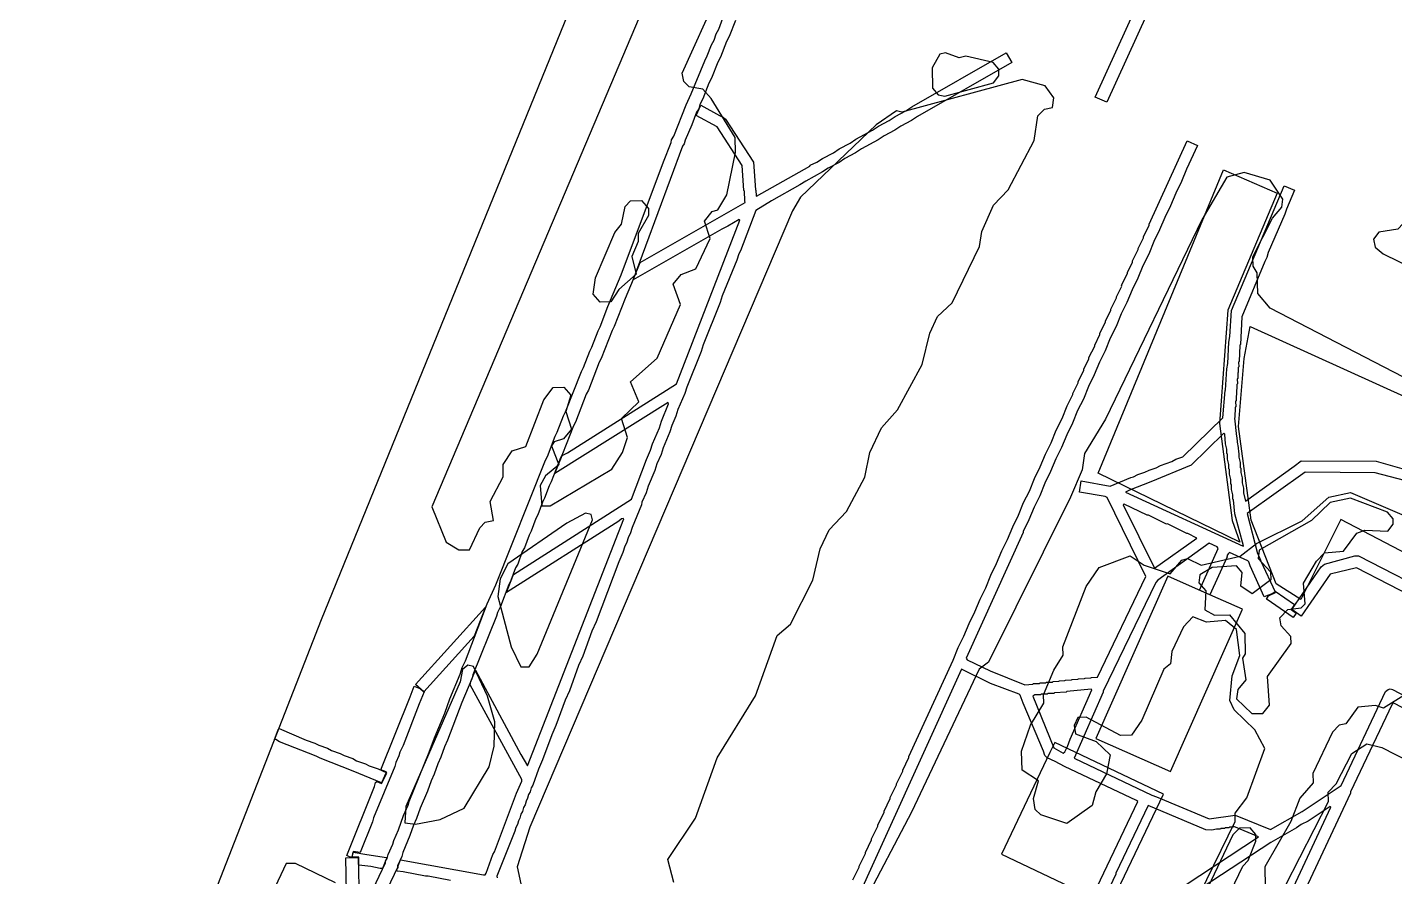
# Model space of a CAD drawing. Extents: x 1764 to 2708, y -3060 to -2272.
# Drawn here: x 1764.4 to 2016, y -2626.4 to -2470.2 of the extents above; entities that cross this region are included whole.
import ezdxf

# ---------------------------------------------------------------- set-up
doc = ezdxf.new("R2010")
doc.units = 0
for name, color, linetype in [('DOR_DOROZHKA', 40, 'CONTINUOUS'), ('DOR_LESTNICA', 6, 'CONTINUOUS'), ('DOR_TROTUAR', 8, 'CONTINUOUS'), ('GRANICA_UCHASTKA', 7, 'CONTINUOUS'), ('PL_DETSKAYA', 1, 'CONTINUOUS'), ('PL_SPORT', 5, 'CONTINUOUS'), ('ZEL_LES_DREVESNYE', 94, 'CONTINUOUS'), ('ZEL_SPUTNIK_DOP', 40, 'CONTINUOUS'), ('ZEL_YANDEX_SHEMA', 92, 'CONTINUOUS')]:
    doc.layers.add(name, color=color, linetype=linetype)

msp = doc.modelspace()

# ---------------------------------------------------------------- linework, layer by layer
at = {"layer": 'DOR_DOROZHKA'}
for points in [[(1842.2784, -2627.1228), (1838.1584, -2626.3108), (1837.6584, -2626.3218), (1833.5394, -2625.5098), (1832.5364, -2625.4318), (1832.3324, -2625.2359), (1832.6214, -2624.7299), (1832.6154, -2624.4299), (1833.0914, -2623.3189), (1848.3594, -2626.0908), (1848.6594, -2626.0838), (1848.8524, -2625.7798), (1850.0794, -2622.3518), (1850.3684, -2621.8448), (1854.4374, -2611.0519), (1855.3904, -2608.8299), (1855.3834, -2608.5299), (1845.9034, -2591.1259), (1845.9904, -2590.5229), (1846.8444, -2588.4039), (1855.1844, -2603.9319), (1856.4294, -2606.0059), (1874.1584, -2560.5989), (1874.0564, -2560.5019), (1873.7584, -2560.6079), (1873.2674, -2561.0189), (1852.5404, -2574.1729), (1853.8694, -2570.8429), (1875.5804, -2556.9669), (1878.3254, -2549.7039), (1879.0884, -2547.9859), (1879.4624, -2546.7779), (1880.7004, -2543.8489), (1881.0744, -2542.6409), (1882.4054, -2539.4099), (1882.3004, -2539.2119), (1861.4724, -2552.2689), (1862.8004, -2548.9389), (1863.7904, -2548.4169), (1883.8274, -2535.7779), (1895.4823, -2505.6099), (1895.3793, -2505.5119), (1893.3053, -2506.7579), (1892.2163, -2507.2819), (1875.9103, -2516.6389), (1877.1413, -2513.4099), (1896.5133, -2502.3859), (1896.4063, -2502.0879), (1896.3673, -2500.2879), (1896.2653, -2500.1909), (1895.9663, -2495.5949), (1891.3103, -2488.4909), (1887.4623, -2486.3729), (1888.3213, -2484.4539), (1891.7643, -2486.3809), (1892.4713, -2486.6649), (1892.8803, -2487.0569), (1898.0533, -2494.9489), (1898.3633, -2500.0449), (1898.4653, -2500.1429), (1898.4873, -2501.1429), (1898.5893, -2501.2409), (1908.3753, -2495.7269), (1908.4713, -2495.5249), (1909.6603, -2494.9989), (1910.7453, -2494.2749), (1912.7233, -2493.2309), (1913.8083, -2492.5079), (1915.7873, -2491.4639), (1916.8723, -2490.7409), (1919.9373, -2489.0739), (1921.0223, -2488.3499), (1923.0013, -2487.3059), (1924.0863, -2486.5829), (1926.0643, -2485.5389), (1927.1493, -2484.8159), (1944.5433, -2474.8349), (1945.5823, -2476.6129), (1928.1883, -2486.5939), (1927.1033, -2487.3179), (1925.1253, -2488.3609), (1924.0403, -2489.0849), (1922.0613, -2490.1279), (1920.9763, -2490.8519), (1917.9113, -2492.5189), (1916.8263, -2493.2429), (1914.8473, -2494.2859), (1913.7623, -2495.0099), (1911.7843, -2496.0529), (1910.6993, -2496.7769), (1907.6333, -2498.4439), (1906.5483, -2499.1679), (1901.3093, -2502.0829), (1898.4453, -2503.8449), (1895.6053, -2511.3109), (1895.3163, -2511.8169), (1894.9423, -2513.0259), (1892.2823, -2519.5869), (1891.9083, -2520.7949), (1888.7743, -2528.5669), (1888.4003, -2529.7759), (1885.7404, -2536.3369), (1885.3664, -2537.5449), (1884.1294, -2540.4739), (1883.7554, -2541.6819), (1882.9914, -2543.3999), (1882.6174, -2544.6079), (1881.3804, -2547.5369), (1881.0064, -2548.7449), (1880.2424, -2550.4629), (1879.8684, -2551.6709), (1878.6314, -2554.5999), (1878.2574, -2555.8079), (1877.4934, -2557.5259), (1877.4044, -2558.0279), (1875.6934, -2562.1669), (1875.3194, -2563.3759), (1875.0294, -2563.8819), (1874.6554, -2565.0909), (1874.3664, -2565.5979), (1873.9924, -2566.8059), (1873.2294, -2568.5239), (1869.0644, -2579.5189), (1868.3014, -2581.2369), (1866.6004, -2585.8759), (1865.8374, -2587.5929), (1864.1364, -2592.2319), (1863.3734, -2593.9499), (1861.6724, -2598.5889), (1860.9094, -2600.3059), (1859.2084, -2604.9449), (1858.4454, -2606.6629), (1857.4074, -2609.5869), (1857.1184, -2610.0928), (1856.9334, -2610.7978), (1856.6444, -2611.3038), (1856.4594, -2612.0078), (1856.1704, -2612.5148), (1855.9854, -2613.2188), (1855.6964, -2613.7258), (1855.5114, -2614.4298), (1855.2224, -2614.9368), (1855.0374, -2615.6408), (1854.7484, -2616.1478), (1854.5634, -2616.8518), (1854.2734, -2617.3578), (1854.0894, -2618.0628), (1850.7664, -2626.3388), (1850.8724, -2626.6368)], [(1916.3144, -2627.0238), (1917.4654, -2624.6978), (1917.4614, -2624.4978), (1918.6114, -2622.1718), (1918.6074, -2621.9718), (1919.7574, -2619.6458), (1919.7534, -2619.4458), (1920.9034, -2617.1188), (1920.8994, -2616.9188), (1922.0494, -2614.5928), (1922.0454, -2614.3928), (1923.1954, -2612.0668), (1923.1914, -2611.8668), (1924.3414, -2609.5408), (1924.3374, -2609.3408), (1925.4874, -2607.0148), (1925.4834, -2606.8148), (1926.6334, -2604.4888), (1926.6294, -2604.2888), (1934.7514, -2586.6038), (1935.7024, -2584.2828), (1936.7564, -2582.1588), (1937.7074, -2579.8368), (1938.7613, -2577.7128), (1939.7123, -2575.3918), (1940.7663, -2573.2678), (1941.7173, -2570.9458), (1942.7713, -2568.8218), (1943.7223, -2566.4998), (1944.7763, -2564.3758), (1945.7273, -2562.0548), (1946.7813, -2559.9308), (1947.7323, -2557.6088), (1948.7873, -2555.4848), (1949.7373, -2553.1628), (1950.7923, -2551.0398), (1951.7423, -2548.7178), (1952.7973, -2546.5938), (1953.7473, -2544.2718), (1954.8023, -2542.1478), (1955.7523, -2539.8268), (1956.8073, -2537.7028), (1956.8023, -2537.5028), (1957.7613, -2535.5808), (1957.7573, -2535.3808), (1958.8123, -2533.2568), (1958.8073, -2533.0568), (1959.7663, -2531.1348), (1959.7623, -2530.9348), (1960.8173, -2528.8108), (1960.8123, -2528.6108), (1961.7713, -2526.6898), (1961.7673, -2526.4898), (1962.8223, -2524.3658), (1962.8173, -2524.1658), (1963.7763, -2522.2438), (1963.7723, -2522.0438), (1964.8273, -2519.9198), (1964.8233, -2519.7198), (1965.7823, -2517.7978), (1965.7773, -2517.5978), (1966.8323, -2515.4748), (1966.8283, -2515.2748), (1967.7873, -2513.3528), (1967.7823, -2513.1528), (1968.8373, -2511.0288), (1968.8333, -2510.8288), (1969.7923, -2508.9068), (1969.7873, -2508.7068), (1970.8423, -2506.5828), (1970.8383, -2506.3828), (1977.8103, -2491.0248), (1979.7293, -2491.8838), (1977.7223, -2496.2288), (1976.7723, -2498.5508), (1975.7173, -2500.6748), (1974.7673, -2502.9968), (1973.7123, -2505.1208), (1972.7623, -2507.4418), (1971.7073, -2509.5658), (1970.7563, -2511.8878), (1969.7023, -2514.0118), (1968.7513, -2516.3338), (1967.6973, -2518.4568), (1966.7463, -2520.7788), (1965.6923, -2522.9028), (1964.7413, -2525.2248), (1963.6873, -2527.3488), (1962.7363, -2529.6698), (1961.6823, -2531.7938), (1960.7313, -2534.1158), (1959.6773, -2536.2398), (1958.7263, -2538.5618), (1957.6723, -2540.6858), (1956.7213, -2543.0068), (1955.6673, -2545.1308), (1954.7163, -2547.4528), (1953.6613, -2549.5768), (1952.7113, -2551.8988), (1951.6563, -2554.0218), (1950.7063, -2556.3438), (1949.6513, -2558.4678), (1948.7013, -2560.7898), (1947.6463, -2562.9138), (1947.6513, -2563.1138), (1937.1454, -2586.2528), (1937.3514, -2586.5478), (1941.5974, -2588.5578), (1947.9564, -2591.1218), (1949.4544, -2590.9888), (1949.5514, -2590.8868), (1950.6524, -2590.8628), (1950.7494, -2590.7608), (1951.8494, -2590.7368), (1951.9474, -2590.6348), (1953.0474, -2590.6108), (1953.1453, -2590.5088), (1954.2453, -2590.4858), (1954.3433, -2590.3828), (1955.3433, -2590.3618), (1955.4413, -2590.2598), (1956.5413, -2590.2358), (1956.6393, -2590.1338), (1957.7393, -2590.1098), (1957.8373, -2590.0078), (1958.9373, -2589.9838), (1959.0353, -2589.8818), (1960.1353, -2589.8578), (1960.2333, -2589.7558), (1961.3333, -2589.7318), (1970.2383, -2571.2298), (1963.1203, -2556.6758), (1962.7153, -2556.4848), (1957.9963, -2555.6858), (1958.3503, -2553.5778), (1963.6743, -2554.5628), (1967.4423, -2552.9808), (1967.9403, -2552.8698), (1968.7313, -2552.4528), (1970.0233, -2552.0248), (1970.8143, -2551.6068), (1972.1063, -2551.1788), (1972.8973, -2550.7618), (1974.9823, -2550.0168), (1975.7733, -2549.5988), (1977.0653, -2549.1708), (1984.4143, -2542.0088), (1984.8063, -2536.9978), (1984.9043, -2536.8948), (1985.1203, -2532.9888), (1985.2983, -2531.9838), (1985.5143, -2528.0778), (1985.6923, -2527.0728), (1985.9893, -2522.2638), (1995.6993, -2499.3428), (1997.6163, -2500.1018), (1996.0923, -2503.6368), (1995.8113, -2504.5428), (1992.7623, -2511.6128), (1992.4813, -2512.5188), (1992.0973, -2513.2278), (1987.9153, -2523.4228), (1987.6253, -2528.5318), (1987.5273, -2528.6348), (1987.3923, -2531.6388), (1987.2943, -2531.7408), (1987.3133, -2532.6408), (1987.2153, -2532.7428), (1987.2353, -2533.6428), (1987.1373, -2533.7458), (1987.1593, -2534.7458), (1987.0613, -2534.8478), (1987.0803, -2535.7478), (1986.9823, -2535.8498), (1987.0023, -2536.7498), (1986.9043, -2536.8518), (1986.9263, -2537.8518), (1986.8283, -2537.9538), (1986.8473, -2538.8548), (1986.7493, -2538.9568), (1986.7713, -2539.9568), (1986.6733, -2540.0588), (1986.6933, -2540.9588), (1986.5953, -2541.0608), (1986.6143, -2541.9608), (1986.5163, -2542.0628), (1986.8903, -2545.4568), (1986.9923, -2545.5548), (1987.0113, -2546.4548), (1987.2333, -2547.4508), (1987.2533, -2548.3508), (1987.3553, -2548.4488), (1987.3723, -2549.2488), (1987.5943, -2550.2438), (1987.6133, -2551.1438), (1987.7153, -2551.2418), (1987.7323, -2552.0418), (1987.9543, -2553.0378), (1987.9743, -2553.9378), (1988.1953, -2554.9338), (1988.2153, -2555.8338), (1988.5473, -2557.3268), (1997.5143, -2550.9298), (1998.7923, -2549.9018), (2012.6013, -2550.0038), (2018.6413, -2551.6748)], [(2077.4483, -2569.1138), (2012.4473, -2552.1088), (1999.5373, -2551.9868), (1988.8973, -2559.6208), (1990.7573, -2566.9848), (1991.1723, -2567.6758), (1991.3873, -2568.3718), (1994.0103, -2574.0178), (1993.6173, -2574.3268), (1992.0303, -2574.9608), (1989.4043, -2569.2148), (1989.1893, -2568.5188), (1988.9853, -2568.3238), (1985.6503, -2566.7948), (1985.3543, -2567.0008), (1985.1633, -2567.4058), (1985.1673, -2567.6058), (1982.0163, -2574.5778), (1980.0973, -2573.7188), (1983.5333, -2566.0398), (1983.3263, -2565.7448), (1981.9113, -2565.0748), (1972.4533, -2571.8828), (1972.0623, -2572.2908), (1962.3893, -2592.3108), (1962.3933, -2592.5108), (1957.0524, -2604.6318), (1971.3064, -2611.4278), (1972.2134, -2611.7088), (1981.9064, -2615.8008), (1986.6943, -2615.0978), (1993.1553, -2617.7588), (1998.9863, -2614.4318), (2006.1873, -2609.6738), (2014.3183, -2592.3888), (2014.8093, -2591.9778), (2015.2073, -2591.8698), (2015.6093, -2591.9608), (2045.7673, -2607.8178)], [(2026.8313, -2578.8118), (2009.0233, -2569.5918), (2004.1463, -2570.7978), (1998.8103, -2578.5168), (1997.0823, -2577.2538), (2002.5163, -2569.4318), (2003.1053, -2568.9188), (2008.6753, -2567.3978), (2009.3753, -2567.3828), (2024.6533, -2575.2568)], [(1956.8634, -2637.5538), (1968.7304, -2612.5838), (1968.5264, -2612.3888), (1955.2854, -2606.1708), (1953.5634, -2605.2078), (1952.0484, -2604.5398), (1951.6394, -2604.1488), (1951.4224, -2603.3528), (1947.6294, -2594.5308), (1947.0974, -2593.0408), (1946.8924, -2592.8458), (1941.6474, -2590.8578), (1936.2884, -2588.2718), (1908.3024, -2649.8088)], [(2029.7263, -2601.6608), (2015.7633, -2594.4588), (2015.5673, -2594.6628), (2007.9133, -2610.8368), (2007.9173, -2611.0368), (1975.2064, -2680.7798)], [(1995.6644, -2632.0128), (2004.2713, -2613.6168), (2004.1693, -2613.5188), (2000.1253, -2616.2078), (1998.8383, -2616.8358), (1997.9503, -2617.4558), (1993.2063, -2620.1598), (1962.4264, -2640.3348)]]:
    msp.add_lwpolyline(points, dxfattribs=at)
for points in [[(1988.2243, -2565.5388), (1986.5973, -2559.6708), (1986.3403, -2557.0748), (1986.2383, -2556.9768), (1986.2213, -2556.1768), (1985.9993, -2555.1808), (1985.9803, -2554.2808), (1985.8783, -2554.1828), (1985.8603, -2553.3828), (1985.6393, -2552.3878), (1985.6193, -2551.4878), (1985.5173, -2551.3898), (1985.5003, -2550.5898), (1985.2783, -2549.5938), (1985.2593, -2548.6938), (1985.1573, -2548.5958), (1985.1393, -2547.7958), (1984.9183, -2546.7998), (1984.7793, -2545.0018), (1984.5753, -2544.8068), (1978.6003, -2550.7388), (1971.1623, -2553.8008), (1967.1923, -2555.2878), (1966.5003, -2555.7028), (1988.1263, -2565.6408)], [(1979.5893, -2564.1238), (1977.9703, -2563.2588), (1977.7703, -2563.2628), (1974.2313, -2561.5388), (1974.0313, -2561.5428), (1970.6943, -2559.9138), (1970.4943, -2559.9188), (1966.2483, -2557.9088), (1966.0503, -2558.0138), (1971.8053, -2569.6948)], [(1837.3264, -2592.4109), (1835.7954, -2591.0439), (1848.6964, -2576.8579), (1846.6104, -2582.2059)], [(1955.0304, -2603.6748), (1955.3264, -2603.4688), (1955.8054, -2602.4578), (1956.2774, -2601.1468), (1960.2823, -2592.0558), (1960.1803, -2591.9578), (1955.6863, -2592.3548), (1955.5893, -2592.4578), (1953.3914, -2592.6048), (1953.2934, -2592.7068), (1952.1934, -2592.7308), (1952.0954, -2592.8328), (1950.9954, -2592.8568), (1950.8974, -2592.9588), (1949.7974, -2592.9828), (1949.4014, -2593.1918), (1953.3094, -2602.7118)], [(1829.5844, -2609.1869), (1824.3344, -2606.9999), (1818.2804, -2604.6289), (1817.5714, -2604.2439), (1810.8104, -2601.5889), (1810.1024, -2601.2039), (1809.9014, -2601.2079), (1810.5634, -2599.3929), (1810.7584, -2599.1889), (1815.7064, -2601.2829), (1817.3194, -2601.8479), (1818.0284, -2602.2329), (1819.6414, -2602.7989), (1820.3504, -2603.1839), (1821.9634, -2603.7489), (1822.6714, -2604.1339), (1824.2844, -2604.6989), (1824.9934, -2605.0839), (1826.6064, -2605.6499), (1827.3154, -2606.0349), (1828.9284, -2606.5999), (1830.4434, -2607.2679)], [(1958.9784, -2638.2078), (1960.7934, -2638.8688), (1961.0914, -2638.7628), (1990.9823, -2619.1068), (1986.4394, -2617.2038), (1986.3414, -2617.3058), (1985.6414, -2617.3218), (1985.5434, -2617.4238), (1984.8434, -2617.4388), (1984.7454, -2617.5408), (1984.0454, -2617.5558), (1983.9484, -2617.6578), (1983.2474, -2617.6728), (1982.3524, -2617.8928), (1981.2504, -2617.8168), (1970.6474, -2613.3428), (1964.7134, -2625.7778), (1964.7174, -2625.9778), (1958.9744, -2638.0078)], [(1830.4844, -2623.0749), (1829.7234, -2624.8929), (1829.3234, -2624.9009), (1827.6154, -2624.5379), (1825.4084, -2624.2849), (1825.3784, -2622.8849), (1825.2764, -2622.7879), (1824.1754, -2622.8109), (1824.3564, -2621.9069), (1826.8674, -2622.3529), (1830.4804, -2622.8749)]]:
    msp.add_lwpolyline(points, close=True, dxfattribs=at)
at = {"layer": 'DOR_LESTNICA'}
for points in [[(1997.3143, -2578.7488), (1992.5413, -2575.4508), (1992.4383, -2575.3528), (1992.8253, -2574.7438), (1994.1133, -2574.1158), (1994.0083, -2573.9178), (1997.5623, -2576.3428), (1996.9823, -2577.2558), (1997.8973, -2577.9358)], [(1823.7754, -2622.8199), (1823.1694, -2622.5329), (1828.2974, -2609.8159), (1828.4824, -2609.1109), (1828.6784, -2608.9069), (1829.5864, -2609.2869), (1830.5454, -2607.3659), (1830.4414, -2607.1679), (1829.4324, -2606.7889), (1834.8454, -2593.3659), (1835.6024, -2591.3479), (1836.6134, -2591.8269), (1837.3284, -2592.5109), (1837.4264, -2592.4089), (1836.4734, -2594.6309), (1833.5374, -2602.2979), (1832.9634, -2603.5109), (1832.7784, -2604.2159), (1832.2044, -2605.4289), (1832.0194, -2606.1329), (1828.1224, -2615.6219), (1827.9374, -2616.3269), (1825.6584, -2621.9789), (1824.3544, -2621.8069), (1824.0754, -2622.8129)]]:
    msp.add_lwpolyline(points, close=True, dxfattribs=at)
at = {"layer": 'DOR_TROTUAR'}
for points in [[(1981.7713, -2442.8138), (1963.0493, -2483.9398), (1960.9273, -2482.9849), (1980.2213, -2440.5458)], [(1825.7094, -2633.5838), (1830.3024, -2623.8799), (1830.2954, -2623.5799), (1830.5844, -2623.0729), (1830.7694, -2622.3689), (1831.6284, -2620.4489), (1831.8134, -2619.7449), (1832.6724, -2617.8249), (1833.6164, -2615.2029), (1834.4754, -2613.2839), (1834.6604, -2612.5799), (1838.3664, -2603.4949), (1839.3104, -2600.8729), (1841.2124, -2596.3299), (1842.1564, -2593.7079), (1844.0594, -2589.1639), (1844.4334, -2587.9559), (1845.0074, -2586.7429), (1848.9834, -2576.2509), (1850.6074, -2572.7139), (1859.7174, -2549.8059), (1860.1024, -2549.0969), (1861.5224, -2545.3639), (1861.9074, -2544.6559), (1863.0434, -2541.6299), (1863.4274, -2540.9209), (1866.3684, -2533.4539), (1866.7534, -2532.7449), (1867.8884, -2529.7189), (1868.2734, -2529.0099), (1869.4084, -2525.9839), (1869.7934, -2525.2749), (1871.2134, -2521.5429), (1873.6883, -2515.6859), (1881.4433, -2494.9079), (1882.8683, -2491.3749), (1882.9573, -2490.8729), (1883.3423, -2490.1639), (1885.6193, -2484.4119), (1886.5763, -2482.3899), (1889.0463, -2476.3339), (1889.5273, -2475.4229), (1890.2833, -2473.4059), (1890.7643, -2472.4949), (1891.1403, -2471.3859), (1891.6213, -2470.4749), (1892.3783, -2468.4579)], [(1894.6893, -2468.9079), (1893.5513, -2471.8339), (1893.0713, -2472.7449), (1891.9333, -2475.6709), (1891.4533, -2476.5819), (1890.3153, -2479.5079), (1889.8353, -2480.4189), (1888.6973, -2483.3449), (1888.2173, -2484.2559), (1887.9363, -2485.1629), (1887.5493, -2485.7709), (1886.6993, -2488.0909), (1885.4593, -2490.9189), (1885.2743, -2491.6229), (1884.9833, -2492.0299), (1875.9073, -2516.5389), (1874.3833, -2520.0729), (1872.3934, -2525.2189), (1872.0084, -2525.9279), (1870.0184, -2531.0729), (1869.6334, -2531.7819), (1867.6434, -2536.9279), (1867.2594, -2537.6359), (1865.2694, -2542.7819), (1864.8844, -2543.4909), (1862.8944, -2548.6359), (1862.5094, -2549.3449), (1860.8044, -2553.7839), (1860.4194, -2554.4929), (1859.5694, -2556.8129), (1859.1844, -2557.5209), (1858.3334, -2559.8409), (1857.9494, -2560.5489), (1857.0984, -2562.8689), (1856.7134, -2563.5779), (1855.8634, -2565.8969), (1855.4784, -2566.6059), (1854.6284, -2568.9259), (1854.2434, -2569.6339), (1853.3924, -2571.9539), (1853.0084, -2572.6619), (1851.4944, -2576.6969), (1850.9184, -2577.8099), (1850.7334, -2578.5149), (1846.3644, -2589.3149), (1846.1794, -2590.0189), (1844.3724, -2594.3599), (1841.7214, -2601.3209), (1841.1464, -2602.5339), (1840.4874, -2604.4489), (1839.9134, -2605.6619), (1839.2544, -2607.5779), (1838.6804, -2608.7909), (1838.0214, -2610.7059), (1836.6884, -2613.8359), (1836.0294, -2615.7519), (1835.4554, -2616.9649), (1834.7964, -2618.8799), (1833.4634, -2622.0099), (1833.2784, -2622.7149), (1832.5154, -2624.4319), (1832.5214, -2624.7319), (1826.2044, -2637.9748)], [(1823.3214, -2638.8378), (1822.9784, -2622.9369), (1825.2784, -2622.8879), (1825.4514, -2630.8878)]]:
    msp.add_lwpolyline(points, dxfattribs=at)
at = {"layer": 'GRANICA_UCHASTKA'}
msp.add_lwpolyline([(1926.7564, -2795.3858), (1827.2134, -2749.5118), (1784.2035, -2726.9288), (1772.1055, -2722.6878), (1765.0085, -2718.3388), (1764.3895, -2712.8488), (1771.5975, -2699.1868), (1818.5294, -2579.1099), (1873.6373, -2443.8499), (1905.1152, -2372.6329), (1929.0362, -2322.0899), (1949.2381, -2284.6339), (1957.9901, -2272.9389), (1960.4791, -2272.3849), (1971.1421, -2279.6589), (2004.0541, -2297.9569), (2126.2032, -2371.3577), (2159.6262, -2390.1457), (2214.8852, -2423.9697), (2323.6883, -2481.6506), (2371.2954, -2508.6366), (2415.9034, -2535.6866)], dxfattribs=at)
at = {"layer": 'PL_DETSKAYA'}
msp.add_lwpolyline([(1973.4854, -2611.2388), (1953.4714, -2601.7278), (1952.5784, -2603.5878), (1943.6574, -2622.2838), (1963.6714, -2631.7948)], close=True, dxfattribs=at)
at = {"layer": 'PL_SPORT'}
msp.add_lwpolyline([(1974.2753, -2571.1688), (1961.0274, -2601.0348), (1974.7563, -2607.0858), (1987.9913, -2577.2198), (1981.0073, -2574.1388)], close=True, dxfattribs=at)
at = {"layer": 'ZEL_LES_DREVESNYE'}
for points in [[(1984.5013, -2496.3588), (1994.4253, -2500.6858), (1985.3363, -2522.2218), (1983.7903, -2543.0308), (1986.1333, -2560.9208), (1987.5513, -2564.8838), (1961.4793, -2552.1698)], [(2087.1153, -2544.4448), (2100.8003, -2552.0318), (2090.6813, -2577.8108), (2085.6143, -2581.1858), (2078.3253, -2587.6248), (2076.0733, -2593.1478), (2071.1043, -2590.5668), (2068.8523, -2595.0658), (2031.6253, -2575.7878), (2028.0983, -2572.1818), (2006.0993, -2560.7018), (1998.7453, -2575.4118), (1994.2353, -2572.5528), (1989.6283, -2560.8308), (1987.2843, -2543.6198), (1988.3313, -2531.0828), (1989.4303, -2525.2258), (2077.3333, -2565.0458)]]:
    msp.add_lwpolyline(points, close=True, dxfattribs=at)
at = {"layer": 'ZEL_SPUTNIK_DOP'}
for points in [[(1930.9773, -2481.3809), (1932.0043, -2482.6089), (1933.2603, -2482.8319), (1942.2123, -2480.3879), (1943.1853, -2479.1159), (1943.1583, -2477.8659), (1942.1313, -2476.6379), (1937.1043, -2475.4959), (1935.8593, -2475.7729), (1933.3373, -2474.8269), (1932.3423, -2475.0979), (1930.8963, -2477.6309)], [(2012.1193, -2509.1428), (2012.4023, -2510.6378), (2013.9293, -2511.8558), (2044.7713, -2526.9468), (2047.7763, -2527.1328), (2050.9243, -2522.3118), (2050.9023, -2521.3118), (2049.8753, -2520.0838), (2035.2233, -2513.3968), (2032.7183, -2513.2008), (2029.6633, -2510.7648), (2020.3163, -2506.4648), (2017.5603, -2506.2738), (2016.5823, -2507.2958), (2013.0923, -2507.8718)], [(2014.7053, -2559.3638), (2007.8953, -2556.7588), (2004.1613, -2557.5898), (2000.7313, -2560.9158), (1991.0943, -2566.3768), (1990.8773, -2567.8828), (1993.1813, -2570.3338), (1993.2133, -2571.8338), (1989.7673, -2574.4098), (1987.7353, -2572.9528), (1987.9313, -2570.4478), (1986.9033, -2569.2188), (1982.4093, -2569.5658), (1980.1863, -2570.8648), (1979.9683, -2572.3708), (1981.2503, -2573.8438), (1981.0763, -2577.3488), (1982.8483, -2578.3108), (1985.5983, -2578.2518), (1988.4243, -2581.6928), (1988.5053, -2585.4428), (1988.0213, -2586.2038), (1988.6073, -2590.1928), (1987.1453, -2591.9758), (1986.9333, -2593.7308), (1989.7423, -2596.4218), (1991.7433, -2596.3788), (1992.9603, -2594.8518), (1992.5973, -2589.6068), (1996.9673, -2583.5088), (1996.9403, -2582.2588), (1995.1473, -2580.2968), (1994.8653, -2578.8018), (1996.3323, -2577.2698), (1998.8273, -2576.9658), (1999.5613, -2576.1988), (1999.2303, -2572.4548), (2001.6433, -2568.3998), (2003.1113, -2566.8678), (2006.6063, -2566.5418), (2009.0363, -2563.2378), (2010.5253, -2562.7058), (2014.7813, -2562.8638), (2015.7543, -2561.5918), (2015.7323, -2560.5918)], [(1989.4463, -2617.4388), (1987.4464, -2617.4828), (1986.2234, -2618.7598), (1975.4594, -2641.5038), (1975.4804, -2642.5038), (1976.5074, -2643.7318), (1974.7634, -2644.0198), (1972.8274, -2647.0638), (1972.3764, -2649.3248), (1973.4034, -2650.5528), (1975.4034, -2650.5098), (1976.3814, -2649.4878), (1977.8114, -2646.2058), (1977.7904, -2645.2058), (1976.7634, -2643.9768), (1978.5074, -2643.6888), (1979.2414, -2642.9228), (1988.0974, -2624.4718), (1989.0764, -2623.4498), (1990.5004, -2619.9178), (1990.4733, -2618.6678)]]:
    msp.add_lwpolyline(points, close=True, dxfattribs=at)
for points in [[(2018.1793, -2592.8058), (2013.9833, -2595.3978), (2012.4723, -2594.9298), (2009.2273, -2595.2508), (2007.0423, -2598.2988), (2005.7973, -2598.5758), (2004.5743, -2599.8528), (2000.9863, -2607.4348), (2001.0243, -2609.1848), (1998.5833, -2611.9888), (1996.9253, -2616.2768), (1992.1034, -2624.6358), (1992.1844, -2628.3858)], [(1995.9294, -2628.0548), (2003.8503, -2612.6258), (2003.8123, -2610.8758), (2005.2803, -2609.3428), (2008.1613, -2603.7778), (2010.8733, -2601.9688), (2013.6403, -2602.6588), (2021.2263, -2606.4968)]]:
    msp.add_lwpolyline(points, dxfattribs=at)
at = {"layer": 'ZEL_YANDEX_SHEMA'}
for points in [[(1886.2033, -2446.5799), (1838.8434, -2558.4109), (1841.4834, -2564.8569), (1843.7664, -2566.3089), (1845.7664, -2566.2649), (1847.6804, -2562.2219), (1848.6584, -2561.1999), (1850.1534, -2560.9179), (1849.5774, -2557.4289), (1851.9804, -2552.8739), (1851.9324, -2550.6239), (1853.6284, -2548.0859), (1856.1124, -2547.2819), (1859.4284, -2538.7059), (1861.1304, -2536.4179), (1863.1304, -2536.3749), (1864.4124, -2537.8479), (1863.4774, -2540.8699), (1864.5474, -2544.0979), (1863.0854, -2545.8809), (1861.3464, -2546.4189), (1860.8624, -2547.1799), (1862.1874, -2550.6529), (1859.7314, -2552.7069), (1858.7684, -2554.4789), (1859.0994, -2558.2229), (1860.5994, -2558.1909), (1871.9604, -2551.4419), (1873.8954, -2548.3989), (1874.8364, -2545.6269), (1873.7604, -2542.1479), (1876.9454, -2539.0779), (1875.3644, -2535.3599), (1880.2734, -2531.0019), (1884.5623, -2521.1539), (1883.2313, -2517.4309), (1884.6933, -2515.6479), (1887.4223, -2514.5889), (1890.0533, -2509.0289), (1888.9833, -2505.8009), (1890.4453, -2504.0179), (1891.4403, -2503.7469), (1893.1303, -2500.9589), (1894.7133, -2493.1699), (1894.6543, -2490.4199), (1890.2473, -2483.2619), (1888.7093, -2481.5439), (1886.1983, -2481.0979), (1885.1763, -2480.1189), (1884.8943, -2478.6249), (1898.0233, -2449.5759)], [(1883.3584, -2627.4858), (1882.2664, -2623.2568), (1887.3544, -2615.6428), (1891.3674, -2604.5508), (1898.3744, -2593.1428), (1902.3874, -2582.0508), (1904.8434, -2579.9968), (1908.9214, -2571.9048), (1910.2974, -2566.1218), (1911.9714, -2562.5838), (1915.1514, -2559.2628), (1918.5163, -2552.9369), (1919.4193, -2548.4159), (1921.5723, -2543.8669), (1924.5023, -2540.5519), (1929.0743, -2532.1989), (1930.4503, -2526.4159), (1931.8853, -2523.3829), (1934.5813, -2520.8239), (1939.6103, -2510.4599), (1940.0503, -2507.6989), (1942.1983, -2502.8999), (1944.8893, -2500.0899), (1949.6953, -2490.9819), (1950.3473, -2486.4649), (1951.5703, -2485.1879), (1953.0653, -2484.9059), (1953.2773, -2483.1499), (1951.7293, -2480.9329), (1947.4513, -2479.7739), (1925.3193, -2485.7559), (1924.3133, -2485.5269), (1920.6173, -2488.1079), (1906.6473, -2501.4169), (1905.2013, -2503.9489), (1856.8744, -2617.3018), (1854.5314, -2624.6068), (1855.3674, -2628.5908)], [(2068.2623, -2560.7078), (1993.1333, -2521.8098), (1990.8233, -2519.1078), (1990.7423, -2515.3578), (1989.9653, -2514.1238), (1989.9273, -2512.3738), (1993.5263, -2505.2928), (1995.2333, -2503.2548), (1995.4513, -2501.7488), (1993.1253, -2498.2978), (1988.3423, -2496.8998), (1985.1093, -2497.7208), (1980.5263, -2505.5738), (1962.8083, -2542.2248), (1958.9433, -2548.5618), (1958.5083, -2551.5728), (1956.3663, -2556.6218), (1941.2634, -2586.9638), (1939.5404, -2588.2518), (1927.1014, -2614.5338), (1918.2124, -2631.4848)], [(1974.9314, -2640.2648), (1986.6693, -2616.2488), (1986.6373, -2614.7488), (1988.8273, -2611.9498), (1992.1333, -2602.8738), (1990.3073, -2599.4108), (1986.4763, -2595.7418), (1985.6883, -2594.0078), (1986.0913, -2589.4968), (1987.5103, -2585.7148), (1986.9073, -2580.9748), (1984.8693, -2579.2678), (1981.3753, -2579.5938), (1978.8533, -2578.6478), (1977.1413, -2580.4358), (1974.9883, -2584.9848), (1974.7863, -2587.2398), (1973.5583, -2588.2668), (1969.5083, -2597.6098), (1967.5673, -2600.4028), (1965.5673, -2600.4458), (1959.2414, -2597.0808), (1957.7414, -2597.1128), (1957.0234, -2598.6298), (1957.3054, -2600.1238), (1961.0884, -2601.5428), (1963.6424, -2603.9898), (1962.9684, -2607.5058), (1961.0384, -2610.7988), (1960.3424, -2613.3158), (1955.6624, -2616.6688), (1950.8744, -2615.0208), (1949.8524, -2614.0428), (1949.5594, -2612.0478), (1950.4894, -2608.7758), (1947.4454, -2606.8408), (1947.3704, -2603.3408), (1949.0174, -2598.5528), (1951.4314, -2594.4978), (1951.3984, -2592.9978), (1953.3013, -2588.4548), (1954.9923, -2585.6668), (1954.9603, -2584.1668), (1959.2223, -2573.0688), (1961.6473, -2569.5148), (1967.3543, -2567.3898), (1969.8923, -2569.0858), (1974.6803, -2570.7338), (1976.8763, -2568.1848), (1977.8713, -2567.9128), (1980.3983, -2569.1098), (1987.6163, -2567.4528), (1990.5673, -2565.1378), (1998.9813, -2560.9538), (2003.8903, -2556.5958), (2007.8743, -2555.7588), (2029.0803, -2564.8058)], [(1821.0774, -2627.5809), (1813.7464, -2623.9869), (1811.9964, -2624.0249), (1807.4514, -2633.6279)]]:
    msp.add_lwpolyline(points, dxfattribs=at)
for points in [[(1877.3963, -2502.0489), (1878.6783, -2503.5219), (1878.7053, -2504.7719), (1876.7753, -2508.0649), (1876.8083, -2509.5659), (1875.6173, -2512.3429), (1876.4373, -2515.5769), (1873.2473, -2518.3969), (1871.7953, -2520.6799), (1869.7954, -2520.7229), (1868.5134, -2519.2499), (1868.9483, -2516.2389), (1872.5203, -2507.9069), (1873.7373, -2506.3799), (1874.4173, -2503.1139), (1875.3963, -2502.0919)], [(1868.1384, -2559.7789), (1867.1324, -2559.5509), (1863.6704, -2561.3759), (1852.8264, -2568.8639), (1851.3854, -2571.6469), (1850.9554, -2574.9079), (1853.4054, -2584.1099), (1855.2374, -2587.8219), (1856.7374, -2587.7899), (1858.1884, -2585.5069), (1868.4094, -2560.7739)], [(1846.4814, -2587.7609), (1845.4754, -2587.5329), (1844.4914, -2588.3039), (1844.0404, -2590.5649), (1834.0314, -2613.5439), (1833.8464, -2616.5489), (1835.8514, -2616.7559), (1840.3354, -2615.9089), (1844.7924, -2613.8109), (1849.3814, -2606.2079), (1850.3004, -2602.4359), (1850.4524, -2597.9309), (1849.1004, -2593.2079)]]:
    msp.add_lwpolyline(points, close=True, dxfattribs=at)

doc.saveas('drawing.dxf')
